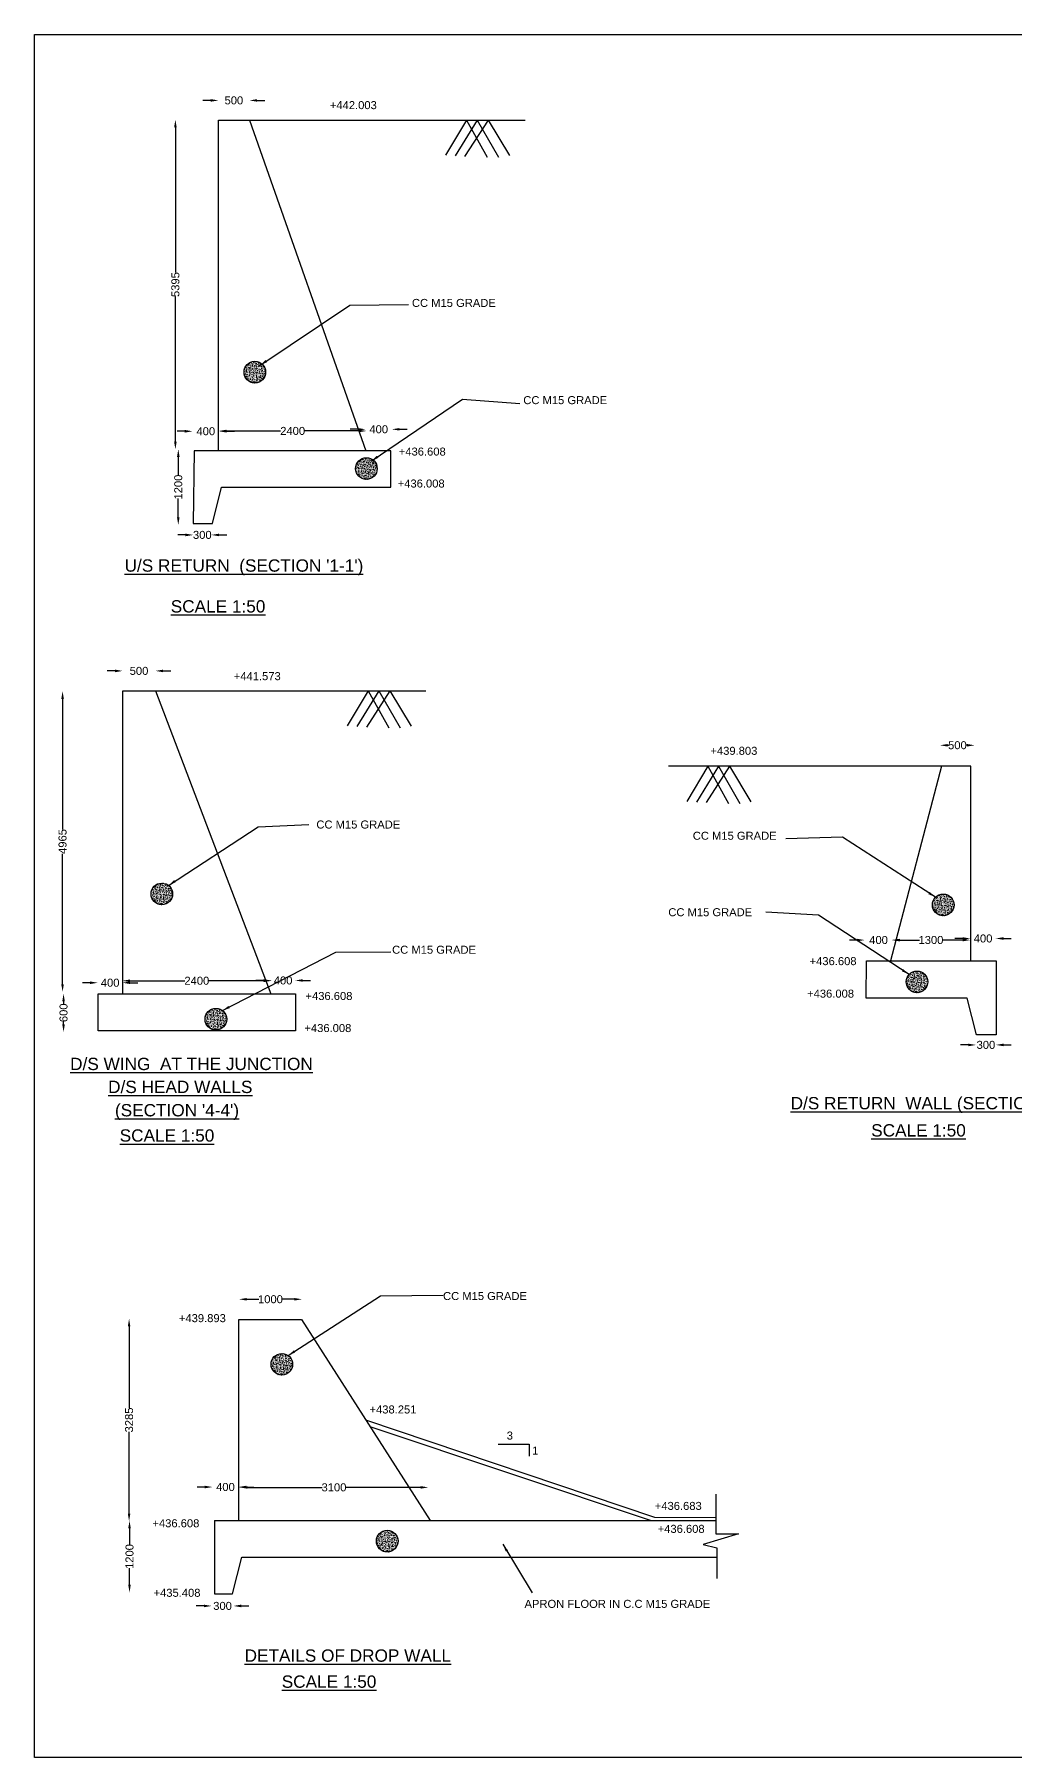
# Model space of a CAD drawing. Header units: millimetres. Extents: x 2252 to 42156, y 1899 to 29892.
# Drawn here: x 2252 to 18190, y 1899 to 29892 of the extents above; entities that cross this region are included whole.
import ezdxf

# ---------------------------------------------------------------- set-up
doc = ezdxf.new("R2010")
doc.units = ezdxf.units.MM
doc.header["$MEASUREMENT"] = 0
doc.layers.add('DIM', color=7, linetype='Continuous')
doc.layers.add('DWG', color=7, linetype='Continuous')
doc.layers.add('TEXT', color=7, linetype='Continuous', plot=False)
doc.styles.get("Standard").update_dxf_attribs({"font": 'ARIAL.TTF'})
doc.dimstyles.new('Civil', dxfattribs={"dimtxt": 130, "dimasz": 125, "dimexe": 0.1, "dimexo": 0.0625, "dimgap": 0.09, "dimtad": 0, "dimdec": 0, "dimzin": 12, "dimdsep": 46, "dimtxsty": 'Standard', "dimcen": 0.1, "dimse1": 1, "dimse2": 1, "dimadec": 0, "dimazin": 2, "dimtfac": 1, "dimtdec": 0, "dimtofl": 0, "dimtmove": 0, "dimatfit": 3, "dimfxl": 0, "dimfrac": 1, "dimtolj": 1, "dimtzin": 0, "dimarcsym": 0})

# ---------------------------------------------------------------- blocks, each defined once
blk = doc.blocks.new('*D2')
at = {"layer": 'Defpoints', "color": 0}
for p in [(5745, 28820), (5240, 28502), (5745, 28502)]:
    blk.add_point(p, dxfattribs=at)
at = {"layer": 'DIM', "color": 0, "lineweight": -2}
for p, q in [((5115, 28820), (4990, 28820)), ((5870, 28820), (5995, 28820))]:
    blk.add_line(p, q, dxfattribs=at)
at = {"layer": 'DIM', "color": 0}
for points in [[(5115, 28841), (5115, 28799), (5240, 28820)], [(5870, 28841), (5870, 28799), (5745, 28820)]]:
    blk.add_solid(points, dxfattribs=at)
at = {"layer": 'DIM', "color": 0, "insert": (5492, 28820), "char_height": 130, "attachment_point": 5}
blk.add_mtext('\\A1;500', dxfattribs=at)
blk = doc.blocks.new('*D3')
at = {"layer": 'Defpoints', "color": 0}
for p in [(4542, 28506), (4579, 28506), (4579, 23151)]:
    blk.add_point(p, dxfattribs=at)
at = {"layer": 'DIM', "color": 0, "lineweight": -2}
for p, q in [((4542, 28381), (4542, 26023)), ((4542, 23276), (4542, 25634))]:
    blk.add_line(p, q, dxfattribs=at)
at = {"layer": 'DIM', "color": 0}
for points in [[(4521, 28381), (4563, 28381), (4542, 28506)], [(4521, 23276), (4563, 23276), (4542, 23151)]]:
    blk.add_solid(points, dxfattribs=at)
at = {"layer": 'DIM', "color": 0, "insert": (4542, 25828), "char_height": 130, "attachment_point": 5, "rotation": 90}
blk.add_mtext('\\A1;5395', dxfattribs=at)
blk = doc.blocks.new('*D4')
at = {"layer": 'Defpoints', "color": 0}
for p in [(4535, 23154), (4535, 21923), (4589, 21923)]:
    blk.add_point(p, dxfattribs=at)
at = {"layer": 'DIM', "color": 0, "lineweight": -2}
for p, q in [((4589, 23029), (4589, 22726)), ((4589, 22048), (4589, 22351))]:
    blk.add_line(p, q, dxfattribs=at)
at = {"layer": 'DIM', "color": 0}
for points in [[(4568, 23029), (4610, 23029), (4589, 23154)], [(4568, 22048), (4610, 22048), (4589, 21923)]]:
    blk.add_solid(points, dxfattribs=at)
at = {"layer": 'DIM', "color": 0, "insert": (4589, 22538), "char_height": 130, "attachment_point": 5, "rotation": 90}
blk.add_mtext('\\A1;1200', dxfattribs=at)
blk = doc.blocks.new('*D5')
at = {"layer": 'Defpoints', "color": 0}
for p in [(4831, 21740), (5127, 21761), (5127, 21740)]:
    blk.add_point(p, dxfattribs=at)
at = {"layer": 'DIM', "color": 0, "lineweight": -2}
for p, q in [((4706, 21761), (4581, 21761)), ((5252, 21761), (5377, 21761))]:
    blk.add_line(p, q, dxfattribs=at)
at = {"layer": 'DIM', "color": 0}
for points in [[(4706, 21782), (4706, 21740), (4831, 21761)], [(5252, 21782), (5252, 21740), (5127, 21761)]]:
    blk.add_solid(points, dxfattribs=at)
at = {"layer": 'DIM', "color": 0, "insert": (4979, 21761), "char_height": 130, "attachment_point": 5}
blk.add_mtext('\\A1;300', dxfattribs=at)
blk = doc.blocks.new('*D6')
at = {"layer": 'Defpoints', "color": 0}
for p in [(4820, 23445), (4820, 23434), (5251, 23434)]:
    blk.add_point(p, dxfattribs=at)
at = {"layer": 'DIM', "color": 0, "lineweight": -2}
for p, q in [((4695, 23445), (4570, 23445)), ((5376, 23445), (5501, 23445))]:
    blk.add_line(p, q, dxfattribs=at)
at = {"layer": 'DIM', "color": 0}
for points in [[(4695, 23466), (4695, 23424), (4820, 23445)], [(5376, 23466), (5376, 23424), (5251, 23445)]]:
    blk.add_solid(points, dxfattribs=at)
at = {"layer": 'DIM', "color": 0, "insert": (5036, 23445), "char_height": 130, "attachment_point": 5}
blk.add_mtext('\\A1;400', dxfattribs=at)
blk = doc.blocks.new('*D7')
at = {"layer": 'Defpoints', "color": 0}
for p in [(5246, 23380), (7648, 23450), (7648, 23380)]:
    blk.add_point(p, dxfattribs=at)
at = {"layer": 'DIM', "color": 0, "lineweight": -2}
for p, q in [((5371, 23450), (6252, 23450)), ((7523, 23450), (6642, 23450))]:
    blk.add_line(p, q, dxfattribs=at)
at = {"layer": 'DIM', "color": 0}
for points in [[(5371, 23471), (5371, 23429), (5246, 23450)], [(7523, 23471), (7523, 23429), (7648, 23450)]]:
    blk.add_solid(points, dxfattribs=at)
at = {"layer": 'DIM', "color": 0, "insert": (6447, 23450), "char_height": 130, "attachment_point": 5}
blk.add_mtext('\\A1;2400', dxfattribs=at)
blk = doc.blocks.new('*D8')
at = {"layer": 'Defpoints', "color": 0}
for p in [(8057, 23477), (7632, 23117), (8057, 23117)]:
    blk.add_point(p, dxfattribs=at)
at = {"layer": 'DIM', "color": 0, "lineweight": -2}
for p, q in [((7507, 23477), (7382, 23477)), ((8182, 23477), (8307, 23477))]:
    blk.add_line(p, q, dxfattribs=at)
at = {"layer": 'DIM', "color": 0}
for points in [[(7507, 23498), (7507, 23456), (7632, 23477)], [(8182, 23498), (8182, 23456), (8057, 23477)]]:
    blk.add_solid(points, dxfattribs=at)
at = {"layer": 'DIM', "color": 0, "insert": (7845, 23477), "char_height": 130, "attachment_point": 5}
blk.add_mtext('\\A1;400', dxfattribs=at)
blk = doc.blocks.new('*D15')
at = {"layer": 'Defpoints', "color": 0}
for p in [(3282, 14486), (3282, 14470), (3682, 14470)]:
    blk.add_point(p, dxfattribs=at)
at = {"layer": 'DIM', "color": 0, "lineweight": -2}
for p, q in [((3157, 14486), (3032, 14486)), ((3807, 14486), (3932, 14486))]:
    blk.add_line(p, q, dxfattribs=at)
at = {"layer": 'DIM', "color": 0}
for points in [[(3157, 14507), (3157, 14465), (3282, 14486)], [(3807, 14507), (3807, 14465), (3682, 14486)]]:
    blk.add_solid(points, dxfattribs=at)
at = {"layer": 'DIM', "color": 0, "insert": (3482, 14486), "char_height": 130, "attachment_point": 5}
blk.add_mtext('\\A1;400', dxfattribs=at)
blk = doc.blocks.new('*D16')
at = {"layer": 'Defpoints', "color": 0}
for p in [(3677, 14476), (6103, 14518), (6103, 14476)]:
    blk.add_point(p, dxfattribs=at)
at = {"layer": 'DIM', "color": 0, "lineweight": -2}
for p, q in [((3802, 14518), (4695, 14518)), ((5978, 14518), (5085, 14518))]:
    blk.add_line(p, q, dxfattribs=at)
at = {"layer": 'DIM', "color": 0}
for points in [[(3802, 14539), (3802, 14497), (3677, 14518)], [(5978, 14539), (5978, 14497), (6103, 14518)]]:
    blk.add_solid(points, dxfattribs=at)
at = {"layer": 'DIM', "color": 0, "insert": (4890, 14518), "char_height": 130, "attachment_point": 5}
blk.add_mtext('\\A1;2400', dxfattribs=at)
blk = doc.blocks.new('*D17')
at = {"layer": 'Defpoints', "color": 0}
for p in [(6097, 14470), (6487, 14523), (6487, 14470)]:
    blk.add_point(p, dxfattribs=at)
at = {"layer": 'DIM', "color": 0, "lineweight": -2}
for p, q in [((5972, 14523), (5847, 14523)), ((6612, 14523), (6737, 14523))]:
    blk.add_line(p, q, dxfattribs=at)
at = {"layer": 'DIM', "color": 0}
for points in [[(5972, 14544), (5972, 14502), (6097, 14523)], [(6612, 14544), (6612, 14502), (6487, 14523)]]:
    blk.add_solid(points, dxfattribs=at)
at = {"layer": 'DIM', "color": 0, "insert": (6292, 14523), "char_height": 130, "attachment_point": 5}
blk.add_mtext('\\A1;400', dxfattribs=at)
blk = doc.blocks.new('*D18')
at = {"layer": 'Defpoints', "color": 0}
for p in [(2725, 14308), (2746, 14308), (2746, 13688)]:
    blk.add_point(p, dxfattribs=at)
at = {"layer": 'DIM', "color": 0, "lineweight": -2}
for p, q in [((2725, 14183), (2725, 14141)), ((2725, 13813), (2725, 13854))]:
    blk.add_line(p, q, dxfattribs=at)
at = {"layer": 'DIM', "color": 0}
for points in [[(2704, 14183), (2746, 14183), (2725, 14308)], [(2704, 13813), (2746, 13813), (2725, 13688)]]:
    blk.add_solid(points, dxfattribs=at)
at = {"layer": 'DIM', "color": 0, "insert": (2725, 13998), "char_height": 130, "attachment_point": 5, "rotation": 90}
blk.add_mtext('\\A1;600', dxfattribs=at)
blk = doc.blocks.new('*D19')
at = {"layer": 'Defpoints', "color": 0}
for p in [(2709, 19223), (2732, 19223), (2732, 14338)]:
    blk.add_point(p, dxfattribs=at)
at = {"layer": 'DIM', "color": 0, "lineweight": -2}
for p, q in [((2709, 19098), (2709, 16978)), ((2709, 14463), (2709, 16583))]:
    blk.add_line(p, q, dxfattribs=at)
at = {"layer": 'DIM', "color": 0}
for points in [[(2688, 19098), (2730, 19098), (2709, 19223)], [(2688, 14463), (2730, 14463), (2709, 14338)]]:
    blk.add_solid(points, dxfattribs=at)
at = {"layer": 'DIM', "color": 0, "insert": (2709, 16781), "char_height": 130, "attachment_point": 5, "rotation": 90}
blk.add_mtext('\\A1;4965', dxfattribs=at)
blk = doc.blocks.new('*D20')
at = {"layer": 'Defpoints', "color": 0}
for p in [(3685, 19516), (4217, 19552), (4217, 19516)]:
    blk.add_point(p, dxfattribs=at)
at = {"layer": 'DIM', "color": 0, "lineweight": -2}
for p, q in [((3560, 19552), (3435, 19552)), ((4342, 19552), (4467, 19552))]:
    blk.add_line(p, q, dxfattribs=at)
at = {"layer": 'DIM', "color": 0}
for points in [[(3560, 19573), (3560, 19531), (3685, 19552)], [(4342, 19573), (4342, 19531), (4217, 19552)]]:
    blk.add_solid(points, dxfattribs=at)
at = {"layer": 'DIM', "color": 0, "insert": (3951, 19552), "char_height": 130, "attachment_point": 5}
blk.add_mtext('\\A1;500', dxfattribs=at)
blk = doc.blocks.new('*D21')
at = {"layer": 'Defpoints', "color": 0}
for p in [(17547, 13441), (17870, 13476), (17870, 13441)]:
    blk.add_point(p, dxfattribs=at)
at = {"layer": 'DIM', "color": 0, "lineweight": -2}
for p, q in [((17422, 13476), (17297, 13476)), ((17995, 13476), (18120, 13476))]:
    blk.add_line(p, q, dxfattribs=at)
at = {"layer": 'DIM', "color": 0}
for points in [[(17422, 13497), (17422, 13455), (17547, 13476)], [(17995, 13497), (17995, 13455), (17870, 13476)]]:
    blk.add_solid(points, dxfattribs=at)
at = {"layer": 'DIM', "color": 0, "insert": (17709, 13476), "char_height": 130, "attachment_point": 5}
blk.add_mtext('\\A1;300', dxfattribs=at)
blk = doc.blocks.new('*D23')
at = {"layer": 'Defpoints', "color": 0}
for p in [(15741, 15164), (16190, 15180), (16190, 15164)]:
    blk.add_point(p, dxfattribs=at)
at = {"layer": 'DIM', "color": 0, "lineweight": -2}
for p, q in [((15616, 15180), (15491, 15180)), ((16315, 15180), (16440, 15180))]:
    blk.add_line(p, q, dxfattribs=at)
at = {"layer": 'DIM', "color": 0}
for points in [[(15616, 15200), (15616, 15159), (15741, 15180)], [(16315, 15200), (16315, 15159), (16190, 15180)]]:
    blk.add_solid(points, dxfattribs=at)
at = {"layer": 'DIM', "color": 0, "insert": (15965, 15180), "char_height": 130, "attachment_point": 5}
blk.add_mtext('\\A1;400', dxfattribs=at)
blk = doc.blocks.new('*D24')
at = {"layer": 'Defpoints', "color": 0}
for p in [(16175, 15170), (17456, 15180), (17456, 15170)]:
    blk.add_point(p, dxfattribs=at)
at = {"layer": 'DIM', "color": 0, "lineweight": -2}
for p, q in [((16300, 15180), (16628, 15180)), ((17331, 15180), (17003, 15180))]:
    blk.add_line(p, q, dxfattribs=at)
at = {"layer": 'DIM', "color": 0}
for points in [[(16300, 15200), (16300, 15159), (16175, 15180)], [(17331, 15200), (17331, 15159), (17456, 15180)]]:
    blk.add_solid(points, dxfattribs=at)
at = {"layer": 'DIM', "color": 0, "insert": (16816, 15180), "char_height": 130, "attachment_point": 5}
blk.add_mtext('\\A1;1300', dxfattribs=at)
blk = doc.blocks.new('*D25')
at = {"layer": 'Defpoints', "color": 0}
for p in [(17456, 15175), (17870, 15205), (17870, 15175)]:
    blk.add_point(p, dxfattribs=at)
at = {"layer": 'DIM', "color": 0, "lineweight": -2}
for p, q in [((17331, 15205), (17206, 15205)), ((17995, 15205), (18120, 15205))]:
    blk.add_line(p, q, dxfattribs=at)
at = {"layer": 'DIM', "color": 0}
for points in [[(17331, 15226), (17331, 15184), (17456, 15205)], [(17995, 15226), (17995, 15184), (17870, 15205)]]:
    blk.add_solid(points, dxfattribs=at)
at = {"layer": 'DIM', "color": 0, "insert": (17663, 15205), "char_height": 130, "attachment_point": 5}
blk.add_mtext('\\A1;400', dxfattribs=at)
blk = doc.blocks.new('*D27')
at = {"layer": 'Defpoints', "color": 0}
for p in [(16965, 18286), (17526, 18344), (17526, 18286)]:
    blk.add_point(p, dxfattribs=at)
at = {"layer": 'DIM', "color": 0, "lineweight": -2}
for p, q in [((17090, 18344), (17102, 18344)), ((17401, 18344), (17389, 18344))]:
    blk.add_line(p, q, dxfattribs=at)
at = {"layer": 'DIM', "color": 0}
for points in [[(17090, 18365), (17090, 18323), (16965, 18344)], [(17401, 18365), (17401, 18323), (17526, 18344)]]:
    blk.add_solid(points, dxfattribs=at)
at = {"layer": 'DIM', "color": 0, "insert": (17246, 18344), "char_height": 130, "attachment_point": 5}
blk.add_mtext('\\A1;500', dxfattribs=at)
blk = doc.blocks.new('*D32')
at = {"layer": 'Defpoints', "color": 0}
for p in [(5131, 4325), (5486, 4362), (5486, 4325)]:
    blk.add_point(p, dxfattribs=at)
at = {"layer": 'DIM', "color": 0, "lineweight": -2}
for p, q in [((5006, 4362), (4881, 4362)), ((5611, 4362), (5736, 4362))]:
    blk.add_line(p, q, dxfattribs=at)
at = {"layer": 'DIM', "color": 0}
for points in [[(5006, 4383), (5006, 4341), (5131, 4362)], [(5611, 4383), (5611, 4341), (5486, 4362)]]:
    blk.add_solid(points, dxfattribs=at)
at = {"layer": 'DIM', "color": 0, "insert": (5308, 4362), "char_height": 130, "attachment_point": 5}
blk.add_mtext('\\A1;300', dxfattribs=at)
blk = doc.blocks.new('*D33')
at = {"layer": 'Defpoints', "color": 0}
for p in [(5143, 6294), (5143, 6244), (5567, 6244)]:
    blk.add_point(p, dxfattribs=at)
at = {"layer": 'DIM', "color": 0, "lineweight": -2}
for p, q in [((5018, 6294), (4893, 6294)), ((5692, 6294), (5817, 6294))]:
    blk.add_line(p, q, dxfattribs=at)
at = {"layer": 'DIM', "color": 0}
for points in [[(5018, 6315), (5018, 6273), (5143, 6294)], [(5692, 6315), (5692, 6273), (5567, 6294)]]:
    blk.add_solid(points, dxfattribs=at)
at = {"layer": 'DIM', "color": 0, "insert": (5355, 6294), "char_height": 130, "attachment_point": 5}
blk.add_mtext('\\A1;400', dxfattribs=at)
blk = doc.blocks.new('*D34')
at = {"layer": 'Defpoints', "color": 0}
for p in [(5586, 6238), (8650, 6288), (8650, 6238)]:
    blk.add_point(p, dxfattribs=at)
at = {"layer": 'DIM', "color": 0, "lineweight": -2}
for p, q in [((5711, 6288), (6924, 6288)), ((8525, 6288), (7312, 6288))]:
    blk.add_line(p, q, dxfattribs=at)
at = {"layer": 'DIM', "color": 0}
for points in [[(5711, 6309), (5711, 6267), (5586, 6288)], [(8525, 6309), (8525, 6267), (8650, 6288)]]:
    blk.add_solid(points, dxfattribs=at)
at = {"layer": 'DIM', "color": 0, "insert": (7118, 6288), "char_height": 130, "attachment_point": 5}
blk.add_mtext('\\A1;3100', dxfattribs=at)
blk = doc.blocks.new('*D35')
at = {"layer": 'Defpoints', "color": 0}
for p in [(3797, 5748), (3810, 5748), (3810, 4581)]:
    blk.add_point(p, dxfattribs=at)
at = {"layer": 'DIM', "color": 0, "lineweight": -2}
for p, q in [((3797, 5623), (3797, 5352)), ((3797, 4706), (3797, 4977))]:
    blk.add_line(p, q, dxfattribs=at)
at = {"layer": 'DIM', "color": 0}
for points in [[(3776, 5623), (3817, 5623), (3797, 5748)], [(3776, 4706), (3817, 4706), (3797, 4581)]]:
    blk.add_solid(points, dxfattribs=at)
at = {"layer": 'DIM', "color": 0, "insert": (3797, 5165), "char_height": 130, "attachment_point": 5, "rotation": 90}
blk.add_mtext('\\A1;1200', dxfattribs=at)
blk = doc.blocks.new('*D36')
at = {"layer": 'Defpoints', "color": 0}
for p in [(3790, 9027), (3806, 9027), (3806, 5738)]:
    blk.add_point(p, dxfattribs=at)
at = {"layer": 'DIM', "color": 0, "lineweight": -2}
for p, q in [((3790, 8902), (3790, 7577)), ((3790, 5863), (3790, 7188))]:
    blk.add_line(p, q, dxfattribs=at)
at = {"layer": 'DIM', "color": 0}
for points in [[(3769, 8902), (3810, 8902), (3790, 9027)], [(3769, 5863), (3810, 5863), (3790, 5738)]]:
    blk.add_solid(points, dxfattribs=at)
at = {"layer": 'DIM', "color": 0, "insert": (3790, 7383), "char_height": 130, "attachment_point": 5, "rotation": 90}
blk.add_mtext('\\A1;3285', dxfattribs=at)
blk = doc.blocks.new('*D37')
at = {"layer": 'Defpoints', "color": 0}
for p in [(5574, 9320), (6597, 9344), (6597, 9320)]:
    blk.add_point(p, dxfattribs=at)
at = {"layer": 'DIM', "color": 0, "lineweight": -2}
for p, q in [((5699, 9344), (5898, 9344)), ((6472, 9344), (6274, 9344))]:
    blk.add_line(p, q, dxfattribs=at)
at = {"layer": 'DIM', "color": 0}
for points in [[(5699, 9365), (5699, 9323), (5574, 9344)], [(6472, 9365), (6472, 9323), (6597, 9344)]]:
    blk.add_solid(points, dxfattribs=at)
at = {"layer": 'DIM', "color": 0, "insert": (6086, 9344), "char_height": 130, "attachment_point": 5}
blk.add_mtext('\\A1;1000', dxfattribs=at)

msp = doc.modelspace()

# ---------------------------------------------------------------- hatches: boundary and pattern name
at = {"layer": 'DWG'}
h = msp.add_hatch(dxfattribs=at)
h.set_pattern_fill('AR-CONC', color=256, scale=5)
h.set_pattern_definition([(50, (-1761.002, 1563.957), (35.86301, -3.137607), [3.75, -41.25]), (355, (-1761, 1563.957), (-6.937567, 37.609607), [3, -33]), (100.45144, (-1758.013, 1563.695), (28.92544, 34.472), [3.18701, -35.057106]), (46.1842, (-1761, 1573.957), (53.36207, -8.275964), [5.625, -61.875]), (96.63564, (-1756.555, 1573.267), (46.7331, 48.70593), [4.78052, -52.58569]), (351.18416, (-1761, 1573.957), (46.7331, 48.70593), [4.5, -49.5]), (21, (-1756.002, 1571.457), (29.845353, -20.130945), [3.75, -41.25]), (326, (-1756, 1571.457), (12.165767, 36.2575), [3, -33]), (71.45144, (-1753.514, 1569.78), (42.01112, 16.12656), [3.18701, -35.057106]), (37.5, (-1761.002, 1563.957), (0.607993, 16.644693), [0, -32.6, 0, -33.5, 0, -33.125]), (7.5, (-1761.002, 1563.957), (13.153477, 19.720586), [0, -19.1, 0, -31.85, 0, -12.625]), (327.5, (-1772.152, 1563.957), (26.691122, -1.1277436), [0, -12.5, 0, -39, 0, -51.75]), (317.5, (-1777.152, 1563.957), (29.159308, 5.00525), [0, -16.25, 0, -25.9, 0, -36.75])])
h.paths.add_polyline_path([(5657, 24406, 1), (6008.2, 24406, 1)])
h = msp.add_hatch(dxfattribs=at)
h.set_pattern_fill('AR-CONC', color=256, scale=5)
h.set_pattern_definition([(50, (50.96, -2.142), (35.86301, -3.137607), [3.75, -41.25]), (355, (50.96, -2.14), (-6.937567, 37.609607), [3, -33]), (100.45144, (53.95, -2.403), (28.92544, 34.472), [3.18701, -35.057106]), (46.1842, (50.96, 7.86), (53.36207, -8.275964), [5.625, -61.875]), (96.63564, (55.41, 7.17), (46.7331, 48.70593), [4.78052, -52.58569]), (351.18416, (50.96, 7.86), (46.7331, 48.70593), [4.5, -49.5]), (21, (55.96, 5.358), (29.845353, -20.130945), [3.75, -41.25]), (326, (55.96, 5.36), (12.165767, 36.2575), [3, -33]), (71.45144, (58.45, 3.68), (42.01112, 16.12656), [3.18701, -35.057106]), (37.5, (50.961, -2.142), (0.607993, 16.644693), [0, -32.6, 0, -33.5, 0, -33.125]), (7.5, (50.961, -2.142), (13.153477, 19.720586), [0, -19.1, 0, -31.85, 0, -12.625]), (327.5, (39.811, -2.142), (26.691122, -1.1277436), [0, -12.5, 0, -39, 0, -51.75]), (317.5, (34.811, -2.142), (29.159308, 5.00525), [0, -16.25, 0, -25.9, 0, -36.75])])
h.paths.add_polyline_path([(7468.9, 22839.9, 1), (7820.2, 22839.9, 1)])
h = msp.add_hatch(dxfattribs=at)
h.set_pattern_fill('AR-CONC', color=256, scale=5)
h.set_pattern_definition([(50, (-3272.294, -6913.08), (35.86301, -3.137607), [3.75, -41.25]), (355, (-3272.294, -6913.08), (-6.937567, 37.609607), [3, -33]), (100.45144, (-3269.305, -6913.34), (28.92544, 34.472), [3.18701, -35.057106]), (46.1842, (-3272.294, -6903.08), (53.36207, -8.275964), [5.625, -61.875]), (96.63564, (-3267.847, -6903.77), (46.7331, 48.70593), [4.78052, -52.58569]), (351.18416, (-3272.294, -6903.08), (46.7331, 48.70593), [4.5, -49.5]), (21, (-3267.294, -6905.58), (29.845353, -20.130945), [3.75, -41.25]), (326, (-3267.294, -6905.58), (12.165767, 36.2575), [3, -33]), (71.45144, (-3264.807, -6907.257), (42.01112, 16.12656), [3.18701, -35.057106]), (37.5, (-3272.294, -6913.079), (0.607993, 16.644693), [0, -32.6, 0, -33.5, 0, -33.125]), (7.5, (-3272.294, -6913.08), (13.153477, 19.720586), [0, -19.1, 0, -31.85, 0, -12.625]), (327.5, (-3283.444, -6913.079), (26.691122, -1.1277436), [0, -12.5, 0, -39, 0, -51.75]), (317.5, (-3288.444, -6913.08), (29.159308, 5.00525), [0, -16.25, 0, -25.9, 0, -36.75])])
h.paths.add_polyline_path([(4145.7, 15928.9, 1), (4496.9, 15928.9, 1)])
h = msp.add_hatch(dxfattribs=at)
h.set_pattern_fill('AR-CONC', color=256, scale=5)
h.set_pattern_definition([(50, (9421.482, -7090.858), (35.86301, -3.137607), [3.75, -41.25]), (355, (9421.482, -7090.858), (-6.937567, 37.609607), [3, -33]), (100.45144, (9424.47, -7091.12), (28.92544, 34.472), [3.18701, -35.057106]), (46.1842, (9421.48, -7080.858), (53.36207, -8.275964), [5.625, -61.875]), (96.63564, (9425.93, -7081.547), (46.7331, 48.70593), [4.78052, -52.58569]), (351.18416, (9421.48, -7080.86), (46.7331, 48.70593), [4.5, -49.5]), (21, (9426.482, -7083.358), (29.845353, -20.130945), [3.75, -41.25]), (326, (9426.482, -7083.358), (12.165767, 36.2575), [3, -33]), (71.45144, (9428.97, -7085.035), (42.01112, 16.12656), [3.18701, -35.057106]), (37.5, (9421.482, -7090.858), (0.607993, 16.644693), [0, -32.6, 0, -33.5, 0, -33.125]), (7.5, (9421.482, -7090.858), (13.153477, 19.720586), [0, -19.1, 0, -31.85, 0, -12.625]), (327.5, (9410.332, -7090.858), (26.691122, -1.1277436), [0, -12.5, 0, -39, 0, -51.75]), (317.5, (9405.332, -7090.858), (29.159308, 5.00525), [0, -16.25, 0, -25.9, 0, -36.75])])
h.paths.add_polyline_path([(16839.5, 15751.1, 1), (17190.7, 15751.1, 1)])
h = msp.add_hatch(dxfattribs=at)
h.set_pattern_fill('AR-CONC', color=256, scale=5)
h.set_pattern_definition([(50, (8995.87, -8340.67), (35.86301, -3.137607), [3.75, -41.25]), (355, (8995.87, -8340.67), (-6.937567, 37.609607), [3, -33]), (100.45144, (8998.86, -8340.93), (28.92544, 34.472), [3.18701, -35.057106]), (46.1842, (8995.87, -8330.67), (53.36207, -8.275964), [5.625, -61.875]), (96.63564, (9000.32, -8331.36), (46.7331, 48.70593), [4.78052, -52.58569]), (351.18416, (8995.87, -8330.67), (46.7331, 48.70593), [4.5, -49.5]), (21, (9000.87, -8333.17), (29.845353, -20.130945), [3.75, -41.25]), (326, (9000.87, -8333.17), (12.165767, 36.2575), [3, -33]), (71.45144, (9003.358, -8334.846), (42.01112, 16.12656), [3.18701, -35.057106]), (37.5, (8995.871, -8340.669), (0.607993, 16.644693), [0, -32.6, 0, -33.5, 0, -33.125]), (7.5, (8995.87, -8340.669), (13.153477, 19.720586), [0, -19.1, 0, -31.85, 0, -12.625]), (327.5, (8984.721, -8340.669), (26.691122, -1.1277436), [0, -12.5, 0, -39, 0, -51.75]), (317.5, (8979.72, -8340.669), (29.159308, 5.00525), [0, -16.25, 0, -25.9, 0, -36.75])])
h.paths.add_polyline_path([(16413.8, 14501.3, 1), (16765.1, 14501.3, 1)])
h = msp.add_hatch(dxfattribs=at)
h.set_pattern_fill('AR-CONC', color=256, scale=5)
h.set_pattern_definition([(50, (-2394.186, -8947.406), (35.86301, -3.137607), [3.75, -41.25]), (355, (-2394.186, -8947.406), (-6.937567, 37.609607), [3, -33]), (100.45144, (-2391.197, -8947.668), (28.92544, 34.472), [3.18701, -35.057106]), (46.1842, (-2394.186, -8937.406), (53.36207, -8.275964), [5.625, -61.875]), (96.63564, (-2389.74, -8938.096), (46.7331, 48.70593), [4.78052, -52.58569]), (351.18416, (-2394.186, -8937.406), (46.7331, 48.70593), [4.5, -49.5]), (21, (-2389.186, -8939.906), (29.845353, -20.130945), [3.75, -41.25]), (326, (-2389.186, -8939.906), (12.165767, 36.2575), [3, -33]), (71.45144, (-2386.7, -8941.584), (42.01112, 16.12656), [3.18701, -35.057106]), (37.5, (-2394.186, -8947.406), (0.607993, 16.644693), [0, -32.6, 0, -33.5, 0, -33.125]), (7.5, (-2394.186, -8947.406), (13.153477, 19.720586), [0, -19.1, 0, -31.85, 0, -12.625]), (327.5, (-2405.336, -8947.406), (26.691122, -1.1277436), [0, -12.5, 0, -39, 0, -51.75]), (317.5, (-2410.336, -8947.406), (29.159308, 5.00525), [0, -16.25, 0, -25.9, 0, -36.75])])
h.paths.add_polyline_path([(5023.8, 13894.6, 1), (5375, 13894.6, 1)])
h = msp.add_hatch(dxfattribs=at)
h.set_pattern_fill('AR-CONC', color=256, scale=5)
h.set_pattern_definition([(50, (-1322.172, -14554.265), (35.86301, -3.137607), [3.75, -41.25]), (355, (-1322.172, -14554.265), (-6.937567, 37.609607), [3, -33]), (100.45144, (-1319.184, -14554.527), (28.92544, 34.472), [3.18701, -35.057106]), (46.1842, (-1322.172, -14544.265), (53.36207, -8.275964), [5.625, -61.875]), (96.63564, (-1317.726, -14544.955), (46.7331, 48.70593), [4.78052, -52.58569]), (351.18416, (-1322.17, -14544.265), (46.7331, 48.70593), [4.5, -49.5]), (21, (-1317.172, -14546.765), (29.845353, -20.130945), [3.75, -41.25]), (326, (-1317.172, -14546.765), (12.165767, 36.2575), [3, -33]), (71.45144, (-1314.685, -14548.443), (42.01112, 16.12656), [3.18701, -35.057106]), (37.5, (-1322.172, -14554.265), (0.607993, 16.644693), [0, -32.6, 0, -33.5, 0, -33.125]), (7.5, (-1322.172, -14554.265), (13.153477, 19.720586), [0, -19.1, 0, -31.85, 0, -12.625]), (327.5, (-1333.322, -14554.265), (26.691122, -1.1277436), [0, -12.5, 0, -39, 0, -51.75]), (317.5, (-1338.322, -14554.265), (29.159308, 5.00525), [0, -16.25, 0, -25.9, 0, -36.75])])
h.paths.add_polyline_path([(6095.8, 8287.7, 1), (6447, 8287.7, 1)])
h = msp.add_hatch(dxfattribs=at)
h.set_pattern_fill('AR-CONC', color=256, scale=5)
h.set_pattern_definition([(50, (389.137, -17426.394), (35.86301, -3.137607), [3.75, -41.25]), (355, (389.137, -17426.394), (-6.937567, 37.609607), [3, -33]), (100.45144, (392.125, -17426.656), (28.92544, 34.472), [3.18701, -35.057106]), (46.1842, (389.137, -17416.394), (53.36207, -8.275964), [5.625, -61.875]), (96.63564, (393.584, -17417.084), (46.7331, 48.70593), [4.78052, -52.58569]), (351.18416, (389.137, -17416.394), (46.7331, 48.70593), [4.5, -49.5]), (21, (394.137, -17418.894), (29.845353, -20.130945), [3.75, -41.25]), (326, (394.137, -17418.894), (12.165767, 36.2575), [3, -33]), (71.45144, (396.624, -17420.572), (42.01112, 16.12656), [3.18701, -35.057106]), (37.5, (389.137, -17426.394), (0.607993, 16.644693), [0, -32.6, 0, -33.5, 0, -33.125]), (7.5, (389.137, -17426.394), (13.153477, 19.720586), [0, -19.1, 0, -31.85, 0, -12.625]), (327.5, (377.987, -17426.394), (26.691122, -1.1277436), [0, -12.5, 0, -39, 0, -51.75]), (317.5, (372.987, -17426.394), (29.159308, 5.00525), [0, -16.25, 0, -25.9, 0, -36.75])])
h.paths.add_polyline_path([(7807.1, 5415.6, 1), (8158.3, 5415.6, 1)])

# ---------------------------------------------------------------- linework, layer by layer
msp.add_lwpolyline([(42155.5, 1899.3), (2252.4, 1899.3), (2252.4, 29891.5), (42155.5, 29891.5)], close=True)
at = {"layer": 'DIM'}
msp.add_lwpolyline([(9783.1, 6991.1), (10291.1, 6991.1), (10291.1, 6794)], dxfattribs=at)
at = {"layer": 'DWG'}
for points in [[(5239.8, 23132.4), (5239.8, 28501.9), (10225.4, 28501.9)], [(5745.1, 28501.9), (7634.8, 23129.8)], [(9268.4, 28501.9), (8931.5, 27930.9)], [(9444.6, 28501.9), (9084.3, 27919.2)], [(9620.9, 28501.9), (9241, 27911.3)], [(9268.4, 28501.9), (9605.2, 27899.6)], [(9444.6, 28501.9), (9789.3, 27899.6)], [(9620.9, 28501.9), (9969.5, 27927)], [(3685.4, 14303.4), (3685.4, 19230.4), (8608.1, 19230.4)], [(4216.3, 19230.4), (6091.2, 14303.4)], [(7671.5, 19230.4), (7334.7, 18659.4)], [(7847.7, 19230.4), (7487.4, 18647.7)], [(8024, 19230.4), (7644.1, 18639.9)], [(7671.5, 19230.4), (8008.3, 18628.1)], [(7847.7, 19230.4), (8192.4, 18628.1)], [(8024, 19230.4), (8372.6, 18655.5)], [(17463.1, 14839.8), (17463.1, 18002.6), (12552.2, 18002.6)], [(13189.5, 18002.6), (12852.7, 17431.7)], [(13365.7, 18002.6), (13005.4, 17419.9)], [(13542, 18002.6), (13162.1, 17412.1)], [(13189.5, 18002.6), (13526.3, 17400.4)], [(13365.7, 18002.6), (13710.4, 17400.4)], [(13542, 18002.6), (13890.6, 17427.8)], [(16987.1, 18002.6), (16158.7, 14839.8)], [(5573.6, 5747.6), (5573.6, 9016.2), (6590.9, 9016.2), (8678.4, 5747.6)], [(7632.9, 7384.6), (12326.2, 5805.4), (13321.3, 5798.7)], [(7701.5, 7277.2), (12273, 5747.6)], [(13321.3, 6177.8), (13321.3, 5535.4), (13692.3, 5535.4), (13116.1, 5362), (13337.1, 5306.9), (13337.1, 4806.4)], [(5178.1, 5747.6), (5178.1, 4559.8), (5471.2, 4559.8), (5620.6, 5156.5), (13337.1, 5156.5)], [(5178.1, 5747.6), (13321.3, 5747.6)]]:
    msp.add_lwpolyline(points, dxfattribs=at)
for points in [[(4830.5, 21944.6), (5144.2, 21944.6), (5290.3, 22539), (8041.5, 22539), (8041.5, 23129.8), (4844.8, 23129.8)], [(15766.8, 14839.8), (17876.5, 14839.8), (17876.5, 13638.3), (17556.6, 13638.3), (17406.6, 14237.4), (15763.5, 14237.4)], [(3289.7, 14303.4), (6490.6, 14303.4), (6490.6, 13702.6), (3289.7, 13702.6)]]:
    msp.add_lwpolyline(points, close=True, dxfattribs=at)
for centre in [(5832.6, 24406), (7644.6, 22839.9), (4321.3, 15928.9), (17015.1, 15751.1), (16589.5, 14501.3), (5199.4, 13894.6), (6271.4, 8287.7), (7982.7, 5415.6)]:
    msp.add_circle(centre, 175.6, dxfattribs=at)

# ---------------------------------------------------------------- texts
at = {"layer": 'TEXT'}
for s, height, p in [('+442.003', 130, (7051.3, 28678.6)), ('CC M15 GRADE', 130, (8384.8, 25465.2)), ('CC M15 GRADE', 130, (10193.9, 23885.8)), ('+436.608', 130, (8171.2, 23050.4)), ('+436.008', 130, (8153.7, 22531.4)), ("%%UU/S RETURN  (SECTION '1-1')", 200, (3716.6, 21164)), ('%%USCALE 1:50', 200, (4466.2, 20500.8)), ('+441.573', 130, (5490.7, 19401.7)), ('+439.803', 130, (13233.6, 18189.3)), ('CC M15 GRADE', 130, (6832.3, 16991.6)), ('CC M15 GRADE', 130, (12947.1, 16809.2)), ('CC M15 GRADE', 130, (12549.8, 15566.9)), ('CC M15 GRADE', 130, (8062.9, 14957.6)), ('+436.608', 130, (14844.9, 14772.2)), ('+436.608', 130, (6655.5, 14206.3)), ('+436.008', 130, (14804.3, 14244.6)), ('+436.008', 130, (6637.8, 13685)), ('%%UD/S WING  AT THE JUNCTION', 200, (2832.2, 13067.4)), ('%%UD/S HEAD WALLS', 200, (3449.1, 12694.3)), ("%%UD/S RETURN  WALL (SECTION '3-3')", 200, (14536.8, 12429.8)), ("%%U(SECTION '4-4')", 200, (3560.1, 12315.5)), ('%%USCALE 1:50', 200, (3636.9, 11904.7)), ('%%USCALE 1:50', 200, (15845.2, 11988.3)), ('CC M15 GRADE', 130, (8890.1, 9331.7)), ('+439.893', 130, (4599.1, 8972.3)), ('+438.251', 130, (7695.4, 7488.9)), ('3', 130, (9924.7, 7065)), ('1', 130, (10337.1, 6820.1)), ('+436.683', 130, (12330.1, 5922.2)), ('+436.608', 130, (4169, 5640.3)), ('+436.608', 130, (12376.7, 5549.4)), ('+435.408', 130, (4187.1, 4510.7)), ('APRON FLOOR IN C.C M15 GRADE', 130, (10213.6, 4331)), ('%%UDETAILS OF DROP WALL', 200, (5666.4, 3455.8)), ('%%USCALE 1:50', 200, (6269.3, 3032.7))]:
    msp.add_text(s, height=height, dxfattribs=at).set_placement(p)

# ---------------------------------------------------------------- dimensions: what is measured, and where the dimension line sits
at = {"layer": 'DIM'}
for p1, p2, distance, text, picture, middle in [((5239.8, 28501.9), (5745.1, 28501.9), 318.3, '500', '*D2', (5492.4, 28820.2)), ((4578.9, 23150.5), (4578.9, 28505.9), 36.9, '5395', '*D3', (4542, 25828.2)), ((5251.2, 23434), (4820.4, 23434), -10.8, '400', '*D6', (5035.8, 23444.8)), ((5245.8, 23380.2), (7648, 23380.2), 69.9, '2400', '*D7', (6446.9, 23450.1)), ((7631.8, 23116.7), (8057.3, 23116.7), 360.4, '400', '*D8', (7844.6, 23477)), ((4534.9, 23154.3), (4534.9, 21922.6), 53.9, '1200', '*D4', (4588.8, 22538.4)), ((4831.1, 21739.7), (5127.4, 21739.7), 21.5, '300', '*D5', (4979.2, 21761.2)), ((3685.1, 19516.4), (4216.6, 19516.4), 35.8, '500', '*D20', (3950.8, 19552.2)), ((2732.5, 14338.5), (2732.5, 19223.1), 23.2, '4965', '*D19', (2709.2, 16780.8)), ((16965, 18285.9), (17526.2, 18285.9), 58, '500', '*D27', (17245.6, 18343.9)), ((15740.8, 15164.5), (16189.9, 15164.5), 15.1, '400', '*D23', (15965.3, 15179.6)), ((16174.7, 15169.5), (17456.5, 15169.5), 10.1, '1300', '*D24', (16815.6, 15179.6)), ((17456.5, 15174.6), (17870.3, 15174.6), 30.2, '400', '*D25', (17663.4, 15204.8)), ((3677.1, 14475.7), (6102.8, 14475.7), 42, '2400', '*D16', (4889.9, 14517.8)), ((6097.5, 14470.5), (6486.9, 14470.5), 52.5, '400', '*D17', (6292.2, 14523)), ((2745.8, 13687.5), (2745.8, 14307.6), 21, '600', '*D18', (2724.7, 13997.5)), ((17547.3, 13441), (17870.3, 13441), 35.3, '300', '*D21', (17708.8, 13476.3)), ((5574.3, 9320.5), (6597.4, 9320.5), 23.8, '1000', '*D37', (6085.9, 9344.2)), ((3805.6, 5737.9), (3805.6, 9027.4), 16, '3285', '*D36', (3789.7, 7382.7)), ((5567.4, 6244.1), (5143.1, 6244.1), -49.9, '400', '*D33', (5355.3, 6294)), ((5586.2, 6237.9), (8650.2, 6237.9), 49.9, '3100', '*D34', (7118.2, 6287.7)), ((3810.1, 4580.6), (3810.1, 5748.4), 13.6, '1200', '*D35', (3796.5, 5164.5)), ((5130.6, 4324.6), (5486.3, 4324.6), 37.4, '300', '*D32', (5308.5, 4362))]:
    dim = msp.add_aligned_dim(p1=p1, p2=p2, distance=distance, text=text, dimstyle='Civil', dxfattribs=at)
    dim.commit()
    dim.dimension.update_dxf_attribs({"geometry": picture, "text_midpoint": middle})
dim = msp.add_aligned_dim(p1=(3682.4, 14470.5), p2=(3282.5, 14470.5), distance=-15.8, dimstyle='Civil', dxfattribs=at)
dim.commit()
dim.dimension.update_dxf_attribs({"geometry": '*D15', "text_midpoint": (3482.4, 14486.2)})

# ---------------------------------------------------------------- leaders
for points in [[(5915.4, 24515.8), (7375.9, 25494.2), (8327.7, 25504.6)], [(7723.9, 22959.8), (9203.7, 23967.5), (10138.6, 23898.6)], [(4429.1, 16067.6), (5888.2, 17021.1), (6710.3, 17058.3)], [(16890.9, 15875.3), (15380.9, 16849.1), (14458.3, 16824.3)], [(16460.7, 14620.8), (14989.6, 15586.7), (14135.3, 15632.8)], [(5305.1, 14034.9), (7147.7, 14984.9), (8039.4, 14991)], [(6373.7, 8430.5), (7875.5, 9401.7), (8893, 9411.8)], [(9861.8, 5364), (10336.3, 4573.9)]]:
    msp.add_leader(points, dimstyle='Civil', override={"dimgap": 0.09, "dimtad": 0}, dxfattribs=at)

doc.saveas('drawing.dxf')
